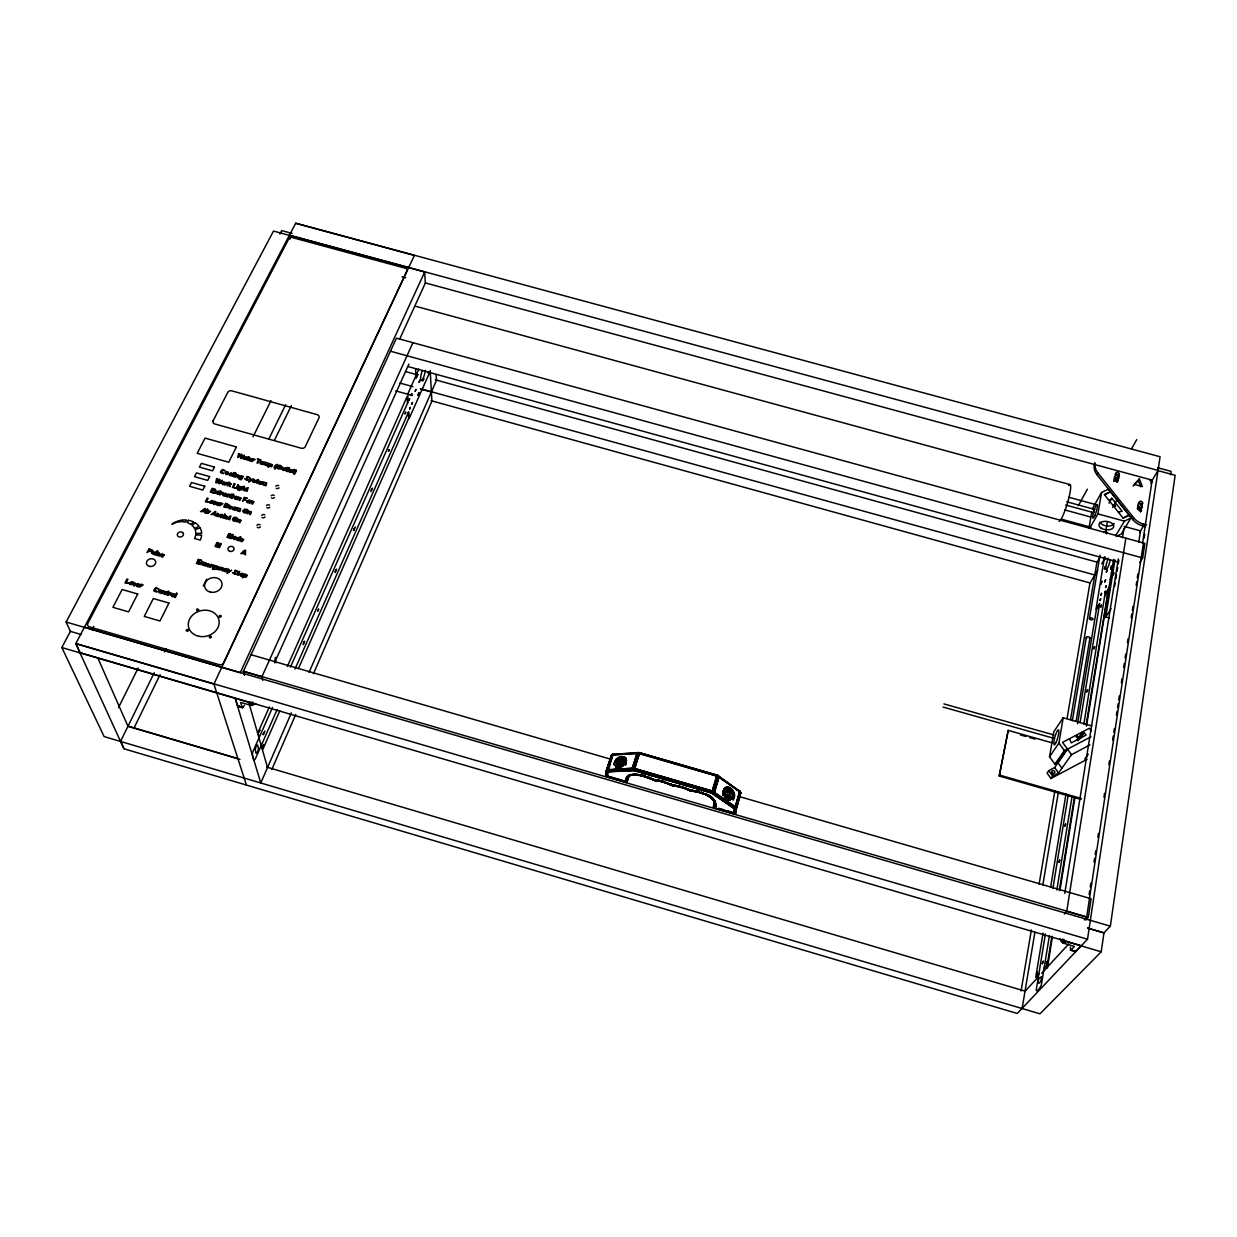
<?xml version="1.0" encoding="UTF-8"?>
<svg xmlns="http://www.w3.org/2000/svg" width="1237" height="1237" viewBox="0 0 1237 1237"><rect width="100%" height="100%" fill="white"/><g stroke="black" fill="none" stroke-linecap="round" stroke-linejoin="round"><path stroke-width="1.5" d="M1138.504 508.531L1138.535 506.753M1140.622 507.835L1140.344 508.623M660.372 780.64L653.878 780.238L647.245 776.635M629.03 775.676L626.973 781.707L607.12 776.573C606.671 776.449 603.718 775.367 608.001 769.971L634.086 768.594L712.852 791.494L735.783 807.359L736.371 808.627L734.067 813.559L735.628 809.276L734.979 808.287L711.677 793.072L716.795 775.027L740.437 791.989L736.216 807.405L734.654 808.751L735.891 807.065L712.265 790.984L634.179 768.316L608.063 769.661C605.651 769.259 607.12 773.171 608.542 771.857L633.885 770.465L711.677 793.072L734.871 809.199L736.51 808.07L735.659 806.88L739.494 790.783L740.576 792.484L735.056 812.771L733.201 813.559L727.65 811.843L733.464 813.606L735.18 812.446L740.607 793.257L738.922 790.536L740.592 793.381L739.185 797.679L740.654 792.809L739.231 790.567M626.633 781.985L627.36 781.042L625.767 782.201L607.089 776.666L605.898 774.919L606.486 776.496L625.474 781.97C625.025 775.073 635.926 774.594 629.092 775.444C624.979 792.144 622.907 772.197 632.942 774.733C635.864 771.517 657.713 782.805 652.641 778.645L653.878 779.789M715.666 802.844C695.89 782.82 723.119 805.859 714.661 808.101L733.587 813.513L735.18 812.446M1114.63 478.255L1116.686 479.616M1117.15 478.317C1113.841 482.878 1115.851 473.833 1116.655 479.662M713.656 807.344C715.852 810.22 716.486 797.618 709.481 795.994M606.81 776.681L605.898 775.568L606.547 770.404L611.666 755.065L637.967 753.302L717.197 776.156L739.587 791.757C738.721 803.478 741.38 796.334 739.633 791.139L717.29 775.182L712.079 793.211L713.579 791.464L717.862 775.444L639.096 752.776L633.885 770.465L712.172 793.056M704.765 794.2L706.729 795.082L701.209 792.283L709.976 796.891L706.25 793.876L704.734 794.046L712.218 798.313L715.326 802.705M717.522 775.46L638.926 752.575L612.562 754.369L606.609 770.249L605.944 775.692L625.427 782.078C628.674 781.738 626.757 776.171 630.066 775.058M715.512 801.205L713.95 806.771L714.646 808.117L713.533 806.199L714.398 808.055M713.13 793.737L714.646 792.206L718.929 777.037L717.661 775.398L718.481 776.449L713.594 792.886L734.902 807.761C733.587 819.373 738.288 812.663 735.041 807.606L714.228 792.963L632.215 769.321L637.38 753.256L639.838 752.714L636.931 753.271L632.246 768.254L632.756 770.373L632.725 769.058L607.97 770.62C603.192 773.079 606.95 781.83 608.341 771.641L634.334 770.373L639.374 752.653L716.95 775.212M715.28 801.019C713.424 815.863 713.115 804.9 715.11 800.571M632.756 769.383L608.001 770.821L606.733 771.409L606.393 776.31L606.563 770.837L607.475 770.326L634.689 769.058L712.744 791.788L735.242 807.282C738.35 809.23 733.819 814.58 733.216 813.529M625.798 782.171C629.664 780.516 623.216 783.361 626.309 781.351M639.204 774.888L632.942 774.733L643.225 775.939L653.6 780.16L662.754 781.769L671.846 785.464L680.458 786.701L692.906 790.69C671.938 785.294 667.238 783.779 666.882 782.248M606.455 771.068L606.702 775.97M639.359 752.761L612.284 754.524L607.506 770.017L608.171 771.934L612.562 754.972L614.155 754.354L611.294 755.637M691.096 790.721C687.246 789.809 691.421 791.742 699.23 791.386C695.936 792.608 686.628 790.288 683.613 787.057M715.543 804.529C712.311 796.257 717.228 807.096 714.553 807.096M625.675 764.682L626.324 758.822L625.164 764.899L621.546 761.327L621.964 756.534L626.03 758.204L625.922 763.708M628.35 775.877C625.273 788.618 625.18 780.021 628.535 776.295M686.21 789.036C679.933 786.253 692.581 792.005 689.164 790.149L689.999 790.706L687.988 789.747L690.06 790.737L689.689 789.933L692.952 790.18M611.325 759.348L611.619 755.065L613.784 754.153M607.97 770.62L606.718 771.749L606.161 776.063L606.625 771.13M626.046 781.32C625.041 785.139 630.035 772.089 627.345 778.274C629.788 772.429 624.484 790.087 627.87 777.284L627.685 777.98M1070.376 947.094L1070.747 950.279L1074.443 946.475L1062.939 942.95L1060.094 938.79M715.156 800.834C710.796 809.91 716.95 809.926 714.692 801.622M625.164 764.899L625.597 757.662L624.438 763.492L625.056 757.23L623.927 762.873L624.407 756.889L623.309 762.332L623.664 756.657L622.567 761.853L622.845 756.534L621.979 761.513C625.396 751.184 610.475 760.461 615.098 765.595C619.165 768.687 625.752 764.961 626.479 760.229L625.953 763.322M723.243 793.01L724.944 787.845L723.15 794.108L725.872 792.515L729.088 792.592L730.464 788.031L729.845 792.84L732.814 795.546L733.294 799.349C739.154 791.618 723.614 780.207 722.965 792.994M606.13 776.032L606.718 771.749M606.377 776.295L606.965 772.027L608.171 771.362L633.839 770.45M613.598 754.462L611.666 755.065L607.151 769.847L607.784 772.074L606.393 776.372M610.831 758.714L611.619 755.065M739.262 797.54L740.035 793.752M740.592 793.381L738.829 790.536L740.484 791.943M616.505 761.776L616.954 758.59L614.047 764.729L616.227 759.255L615.84 762.224L621.546 761.327M1087.787 928.059L1103.976 932.791L1110.347 926.173L1175.15 475.286L1157.987 470.632M688.174 789.84L689.952 790.706L687.803 788.696M399.582 339.309L425.312 283.134L424.693 272.016L273.516 231.072L66.118 622.025L70.385 631.365L61.85 647.554L104.124 736.572L1039.961 1013.814L1101.208 951.81L1103.945 933.023L1087.586 928.121M1170.604 474.792L1171.099 471.374L1157.569 467.71M610.97 759.611L611.666 755.065L612.841 754.431M615.949 768.146C614.17 762.827 622.69 761.188 623.139 766.26M616.242 767.698L616.737 764.435M616.598 767.296L617.093 764.033M617.031 766.971L617.51 763.693M1087.509 939.239L1160.09 456.747L295.736 223.186L75.797 643.704L123.916 748.772L1017.278 1013.474L1087.509 939.239L75.905 643.503L80.111 652.672L1081.339 945.748M605.975 775.769L606.733 771.409M617.263 768.332L618.005 763.43M617.789 768.146L618.531 763.244M1089.132 894.567L1089.704 890.748M1090.292 886.929L1090.879 883.11M1094.065 862.112L1094.652 858.292M1095.224 854.489L1095.812 850.669M1097.837 837.294L1098.425 833.491M1103.93 797.216L1104.517 793.396M1108.862 764.76L1109.45 760.941M1112.635 739.958L1113.223 736.139M1113.81 732.319L1114.382 728.5M1116.423 715.141L1116.996 711.321M1117.583 707.502L1118.155 703.683M1118.743 699.864L1119.315 696.044M1121.356 682.685L1121.928 678.866M1123.675 667.408L1124.247 663.604M1125.129 657.868L1125.701 654.048M1127.448 642.606L1128.02 638.787M1131.221 617.789L1131.793 613.969M1132.381 610.15L1132.968 606.331M1136.154 585.333L1136.741 581.514M1137.313 577.694L1137.901 573.875M1142.54 543.337L1152.126 480.343L1158.033 470.416L289.473 235.169L289.953 239.158M1084.215 919.833L1086.658 917.158L1143.452 542.997M1144.148 538.064L1144.735 534.245M1085.839 920.081L1088.297 917.39L1091.111 898.758L738.582 796.35M1139.679 562.572L1142.648 557.964L1144.859 543.383L396.458 338.165L243.364 671.428L244.369 674.985M617.248 761.42L618.639 757.508L618.84 761.049L619.536 757.09L619.66 761.018L620.479 756.797L620.448 761.08L621.407 756.596L621.237 761.265L621.964 756.534M618.376 768.053L619.118 763.152M618.933 768.022L619.691 763.121M619.35 768.022L620.108 763.121M1138.767 542.131L1140.499 530.874L1124.247 526.421M619.66 768.069L620.402 763.167M619.845 768.162L620.603 763.26M620.309 768.316L621.067 763.415M620.989 766.909L621.5 763.631M1137.344 509.041L1137.885 505.639M1142.601 503.165L1140.529 511.561L1142.601 503.165A1.794 1.392 25.2 0 0 1141.102 501.31A1.794 1.392 25.2 0 0 1139.184 502.237C1136.617 504.031 1137.731 513.742 1141.565 509.86M621.391 767.203L621.902 763.94M611.248 755.822L612.099 754.74L611.14 758.204L611.387 755.513L613.119 754.477M625.86 764.095L626.339 761.002L625.767 764.466M1064.361 914.05L1066.727 911.344L1125.856 538.172M1064.779 893.392L1118.294 558.923M1114.676 586.292L1115.279 582.55M1115.882 578.808L1116.47 575.066M1117.073 571.324L1117.676 567.582M1118.263 563.84L1118.866 560.098M1122.454 537.647L1123.954 528.292M1049.378 935.806L1041.554 983.817C1041.709 986.337 1035.601 994.131 1036.312 989.414L1045.404 933.95M1056.831 890.021L1072.046 796.551M1083.844 724.062L1104.827 595.167L1109.079 587.173M1051.898 936.27L1047.291 964.752L1044.09 968.231M1059.305 890.563L1074.412 797.246M1086.132 724.882L1108.105 590.915L1104.641 596.265M1047.368 968.014L1052.3 937.538M1060.001 889.929L1075.092 796.597M1086.488 726.134L1113.563 559.387M1109.45 618.067L1105.754 617.031L1114.97 559.928M1052.919 888.243L1068.227 794.912M1080.102 722.547L1099.678 603.362L1096.09 608.805L1104.517 556.743M611.155 759.441L611.65 756.503M626.664 781.877C623.587 783.454 627.499 775.12 630.205 775.228M1114.707 479.693L1115.789 473.137A1.763 1.361 23.9 0 1 1117.707 472.24A1.763 1.361 23.9 0 1 1119.191 474.065L1118.109 480.621A1.778 1.376 24.1 0 1 1116.176 481.533A1.778 1.376 24.1 0 1 1114.707 479.693L1113.717 481.425M1076.128 721.326L1089.936 637.967M1117.104 482.353L1119.191 474.065M1043.038 933.131L1035.74 977.323L1038.848 973.952M1050.569 887.455L1065.954 794.185M1077.566 723.769L1096.446 609.315M1022.118 1008.526L1034.874 932.435M1042.837 884.934L1058.439 791.819M1070.546 719.609L1096.941 562.139L435.285 379.79M1072.355 720.754L1086.272 637.457M1089.41 618.608L1100.018 555.104M1113.996 479.786L1114.537 476.508M1105.522 532.9L1107.362 521.844M1054.867 764.172L1064.361 750.565L1067.345 748.988L1057.805 762.61L1054.867 764.172L1049.548 756.766L1058.918 743.066L1063.171 717.769L1091.683 725.887M1021.082 990.914L1031.38 929.93M1039.095 884.208L1054.867 790.845M1067.098 718.434L1089.936 583.153L1097.698 570.35M1049.548 756.766L1053.8 731.778L1063.171 717.769M1089.55 528.446L1097.884 513.896L1101.595 492.419L1108.244 489.264L1110.3 491.847L1104.394 494.63L1123.119 518.133L1129.025 515.288L1131.113 517.901L1124.448 521.117L1115.728 535.59M1145.586 526.622L1142.199 525.694A14.674 11.365 25.5 0 1 1132.767 519.602L1096.941 474.668A14.488 11.179 23.6 0 1 1094.266 465.684L1094.822 462.499M1088.931 528.292L1091.714 512.334M428.095 371.796L428.079 373.203L428.837 371.873M1080.891 799.427L999.218 776.047L1008.217 730.387L1052.068 742.834M999.218 776.047L1008.217 730.387M736.371 808.627L734.098 813.312L740.36 792.159L718.991 776.728L639.591 753.302L612.392 754.756L606.486 770.636L606.068 775.537M664.114 782.325L664.594 781.459L653.94 780.238L656.12 780.454L640.735 775.491L644.261 775.383L640.812 775.537M1093.57 511.577L1093.57 512.659L1094.559 509.381L1066.804 501.805M634.303 770.574L633.421 768.486L637.967 753.302L639.019 752.699M606.547 770.404L611.557 755.328L606.563 770.543L611.557 755.328L607.089 770.141L613.289 754.245M701.843 792.994L703.018 793.536L698.874 792.252L704.92 794.278L698.874 792.252L702.941 793.489M671.969 784.784L678.51 786.222M713.486 806.478L714.584 802.241L715.156 803.416C712.481 817.178 715.883 788.618 714.259 807.297C713.069 809.539 715.172 795.917 714.692 807.962M734.933 812.678L734.453 813.405L739.015 797.772M735.489 809.106C730.619 822.389 737.932 799.968 734.608 813.235L735.814 809.199M733.294 799.349L734.144 793.845L733.139 796.272L733.912 792.886L732.814 795.546L733.093 791.015L731.84 794.231L732.551 790.149L731.206 793.675L731.917 789.345L730.448 793.195L731.222 788.634L729.397 792.654L730.464 788.031M654.218 779.867L656.383 780.176L651.327 778.568C655.966 779.666 650.059 781.351 659.909 780.222M735.273 809.385C730.804 819.435 737.005 808.596 734.206 808.287C736.463 809.214 731.856 819.172 735.18 809.168M682.391 787.273L672.34 785.603L676.685 785.588L672.093 785.51L668.042 783.531M626.726 781.66L628.659 775.846M712.682 791.108L717.274 775.877L712.234 791.092L634.086 768.594L639.591 753.302L637.921 752.467M733.556 797.989L733.031 800.092L733.912 797.308C730.093 803.323 722.207 795.004 723.892 789.855L722.887 793.365M701.132 792.546L702.972 793.133L701.209 792.283M718.62 776.836L714.074 792.051L718.991 776.728L716.687 775.367M722.856 795.035L723.769 791.618L722.81 794.633M735.891 807.065L739.788 791.077M717.661 776.341L712.852 791.494L717.197 776.156M713.749 791.556L718.295 776.65M735.953 807.127L740.051 791.819L734.484 808.132M736.51 808.07L740.576 792.484L736.479 807.885L734.314 808.689M717.058 776.094L712.852 791.494M722.81 794.185L723.769 790.706L722.825 793.798M632.648 768.131L638.246 753.055L633.514 768.192L632.246 768.254L637.612 753.008L632.865 768.131L607.506 770.017L612.377 754.647M642.977 775.846L653.553 779.666M714.29 791.835L718.991 776.728M734.484 813.049L740.375 792.19M734.994 812.864L740.53 792.778L736.479 807.885M639.081 753.488L634.086 768.594M739.881 791.989L735.443 806.864M736.278 807.498L740.484 792.685M723.135 793.149L724.48 788.402L722.856 793.644M734.84 813.034L735.969 809.091M715.775 803.679L713.811 807.421M275.31 660.481L275.263 657.373M723.212 792.237L724.124 789.082L723.088 792.608M724.387 793.118L726.134 787.088L723.15 794.108M672.943 785.48L674.304 785.835L669.913 784.49L672.17 785.309M725.114 792.762L726.846 786.933L725.872 792.515L727.603 786.918L726.707 792.376L728.392 787.041L727.511 792.345L729.181 787.304L728.315 792.407L729.985 787.722L729.397 792.654M725.006 797.942C724.263 791.309 733.711 795.484 730.619 799.674M633.7 768.223L638.679 753.395M725.516 797.757L726.459 794.602M725.64 799.241L727.047 794.51M634.318 768.347L639.591 753.302M726.196 799.21L727.619 794.479M728.036 794.479C724.604 800.107 729.026 801.622 729.443 795.004M726.908 799.257L728.33 794.525M727.109 799.349L728.531 794.618M632.787 768.424L637.503 753.256M727.572 799.504L728.995 794.772M728.423 800.03L729.861 795.298M728.84 800.432L730.278 795.7M729.675 799.288L730.634 796.149M729.938 799.767L730.897 796.628M730.124 800.293L731.082 797.138M1105.275 557.671L1104.95 559.603L1105.692 558.366M656.12 780.454L651.327 778.769M690.803 789.964L689.689 790.443M739.803 793.427L739.061 796.35M606.748 770.094L611.449 755.42M733.417 813.559L734.531 809.323L733.371 813.451L734.902 809.4L734.299 813.389M722.918 795.499L723.877 792.561M734.701 813.018L736.03 808.797M606.903 769.971L611.774 755.188M607.707 769.708L612.562 754.972M633.004 768.146L637.967 753.302M738.999 796.272L739.912 793.551M673.067 784.768L672.665 785.51L674.675 785.526M682.329 787.459L684.324 788.294L679.221 785.804M724.248 796.752L725.949 794.788M672.634 784.985L674.799 785.279M1093.956 510.309L1094.529 509.381M616.443 764.883L616.351 767.435M613.088 754.415L607.506 770.017M271.893 769.337L295.736 714.46M313.425 673.748L431.914 401.128L430.198 370.945M291.375 712.883L260.791 782.975L235.169 698.302M309.08 672.325L436.46 380.362L436.166 374.579M277.088 709.651L255.348 758.853C253.353 763.09 251.498 753.488 253.075 751.292L272.527 707.44M295.04 668.985L408.705 411.689L409.339 418.121L430.26 371.131M279.794 710.888L262.77 749.529L261.471 744.999M298.411 668.629L408.689 418.322M290.479 666.99L407.963 402.149L407.823 393.954L418.848 369.074M263.435 734.5L264.996 730.99M303.158 644.786L304.704 641.276M335.072 572.669L336.634 569.144M353.767 530.441L355.328 526.931M370.899 491.738L372.445 488.228M269.372 706.945L257.914 732.691L259.26 737.345M287.355 666.511L406.942 396.876L407.53 403.138M274.506 662.831L408.937 364.018M262.816 680.365L261.873 676.825L412.942 342.68M424.693 272.016L240.225 672.773L66.118 622.025M246.426 785.108L213.924 684.076L414.38 255.41L295.658 223.325M133.782 728.531L160.052 674.706M203.255 586.168L206.641 579.21M274.413 440.326L291.36 405.597M120.546 741.427L154.254 672.712M164.428 651.961L166.114 648.497M268.692 439.305L285.654 404.715M118.489 707.672L138.188 667.995M253.013 436.862L271.011 400.633M653.677 780.145L651.574 779.094M244.447 705.337L242.251 707.657L240.612 702.461L251.374 705.461L255.765 703.544M213.151 420.75L227.577 392.794A3.232 2.536 -7.6 0 1 232.355 391L316.718 414.519A3.216 2.582 -5.3 0 1 318.79 418.23L305.493 446.201A3.263 2.629 -6.3 0 1 300.73 448.072L215.346 424.121A3.278 2.582 -8.6 0 1 213.151 420.75L213.367 420.379M92.002 629.788L93.78 626.37M279.887 233.994L281.68 230.592L292.118 233.422M694.746 791.293L699.075 791.881M1094.266 465.684L1095.209 463.937A14.519 11.179 23.6 0 0 1097.899 472.921L1133.803 517.901A14.705 11.365 25.5 0 0 1143.251 524.009L1146.637 524.936M1078.324 505.655L1087.354 489.218M1096.941 474.668L1097.899 472.921M1092.348 508.794L1101.595 492.419M1131.391 449L1136.757 439.583M1109.032 503.181L1111.862 498.279L1122.222 511.268L1118.341 512.041M1112.589 507.34L1117.274 499.284M242.73 575.406L243.024 574.772A1.778 1.484 -11.6 0 0 242.236 573.226L239.499 574.076L240.844 576.195A1.747 1.453 -11.6 0 0 241.895 576.04M626.123 782.047L607.274 776.171M1096.894 562.402L1099.848 557.454M1101.657 563.809L1105.615 557.268M1150.858 483.497L1151.91 481.765A1.886 1.438 24.8 0 1 1150.116 479.569M1132.056 516.045L1121.356 534.013L1116.408 536.41M1132.767 519.602L1133.803 517.901M1140.468 511.793L1141.504 510.092M672.495 785.603L674.552 785.696L672.665 785.51M636.22 774.084L634.488 774.687M1142.199 525.694L1143.251 524.009M1110.207 579.519L1114.274 573.009M1139.664 532.266L1143.715 525.756M1096.276 609.563L1099.492 604.46M627.886 776.31L629.092 775.444M1105.754 617.031L1111.104 608.743M678.34 786.531L680.381 786.902M1090.926 736.819L1067.546 749.143L1054.635 767.574L1048.76 770.666L1047.074 773.094L1050.94 778.506L1087.029 759.332M1077.133 739.602L1082.545 731.933L1083.426 733.139L1078.015 740.808M1050.94 778.506L1052.641 776.094L1058.516 772.97L1071.536 754.647L1089.921 744.921M1079.978 738.814L1084.323 732.675L1086.101 735.087L1071.242 742.896L1069.495 738.783M1084.741 759.054L1088.282 754.214M626.339 778.521L627.607 777.485L626.834 781.769M734.144 808.519L712.821 793.536L714.228 792.963L712.636 792.097L632.725 769.058M654.358 780.145L656.507 779.928M1060.99 941.156L1062.877 939.084L1066.031 941.388L1101.208 951.81M1061.872 942.161L1063.758 940.089M1062.939 942.95L1064.825 940.878M1064.145 943.46L1066.031 941.388M1024.994 991.347L1037.858 977.4M1041.724 973.225L1068.722 943.955M1133.185 486.079L1138.287 480.605L1140.73 486.76M640.905 775.506L638.941 775.182M1070.484 950.202L1075.479 951.67L1081.138 945.81M239.097 705.77L237.643 705.987L235.355 698.41M699.013 792.067L690.138 790.752L694.838 791.154M713.208 793.304L712.079 793.211M630.097 775.352L631.148 775.089M625.999 778.15L626.958 777.702M739.123 797.417L740.592 792.701L739.231 796.984M690.401 790.845L693.014 790.458M660.28 780.887L654.002 780.253L655.997 780.485M1140.359 508.593L1139.478 508.902M1083.426 733.139L1084.323 732.675M1123.134 518.056L1129.149 515.164L1110.501 491.816L1104.486 494.661M1111.862 498.279L1109.233 500.598M654.033 780.176L656.244 780.361L653.94 780.238M632.385 769.862L712.512 792.376M628.102 776.79L627.113 776.944M628.875 775.769L631.334 774.841M629.494 775.785L630.916 775.274M666.125 783.006L668.042 783.67M690.06 790.737L687.958 789.593L690.942 789.979M61.85 647.554L249.364 702.508L253.028 702.245M1115.14 477.668L1116.13 477.59M635.756 774.362L632.648 774.563L637.488 774.455M632.478 774.81L637.349 774.687M633.777 774.826L631.504 775.042L635.431 774.779M632.725 774.269L634.395 774.099M672.232 785.541L674.304 785.835M740.252 791.757L739.741 791.634M711.723 792.871L712.759 793.072M711.089 796.767L714.398 800.803L712.868 799.025M633.854 770.079L713.965 793.257M634.844 774.841L637.21 774.872M690.617 790.458L692.457 791.046M654.249 780.222L656.244 780.361M695.488 791.371L694.498 791.293L696.926 791.572M651.342 778.939L653.523 779.867M654.497 779.975L656.383 780.176M662.243 781.382L671.66 784.691L669.928 783.841L670.887 783.949M692.674 790.984L690.524 790.629M685.746 787.83L684.355 787.644L686.21 788.34M696.725 791.773L698.07 791.943M664.13 782.294L662.058 781.691L666.186 782.99L657.914 780.748L660.187 781.073M696.678 791.726L699.013 792.175M710.765 796.891L706.497 794.974M641.106 775.212L643.054 775.661M654.574 780.13L655.873 780.423M644.894 776.542L642.838 776.001L651.373 778.336L649.425 777.176M698.89 792.298L702.972 793.551M402.025 276.763L405.721 277.768M425.404 282.933L1152.157 480.126M1097.884 513.896L1124.448 521.117M415.756 306.297L1069.649 484.502M1068.876 497.259L1094.853 504.356M1065.753 505.052L1093.493 512.628M1064.717 509.907L1090.771 517.051M1061.238 519.138L1091.049 527.302M390.475 351.215L1142.648 557.964M408.179 366.585L1118.093 562.062M405.489 371.564L416.668 374.656M399.907 383.068L412.957 386.671M420.41 388.727L1094.776 574.989M420.456 389.006L431.388 391.974M395.716 390.907L412.462 395.531M431.079 400.68L1089.967 582.936M712.837 798.731L714.971 801.777M943.924 703.915L1053.955 734.964M943.042 707.054L1053.089 738.102M1020.448 734.948L1025.937 736.51M1029.586 737.546L1035.075 739.107M999.79 775.151L1081.401 798.514M251.034 654.713L610.645 759.178M662.336 781.119L664.3 781.691M607.336 776.001L622.025 780.284M718.604 808.302L724.171 809.91M727.882 810.993L733.448 812.616M718.527 808.611L733.355 812.925M718.45 808.859L733.294 813.188M1088.297 917.39L243.457 671.227L244.462 674.799M243.364 671.428L261.873 676.825M1066.727 911.344L1086.658 917.158M84.456 627.144L1110.347 926.173M70.385 631.365L81.225 634.519M75.797 643.704L213.924 684.076M237.643 705.987L242.993 707.549M1070.299 949.8L1075.819 951.423M237.875 706.373L242.576 707.75M669.928 783.841L671.737 784.382M128.06 726.119L237.21 758.374M266.821 767.126L1025.04 991.131M239.963 759.394L127.968 726.305L97.738 657.728M1075.479 951.67L1074.922 950.495M644.879 776.573L647.137 777.315M687.958 789.593L689.658 790.196M227.608 471.838L224.933 472.611L226.232 474.591A1.685 1.361 -9.4 0 0 227.252 474.451A1.732 1.392 -9.4 0 0 228.056 473.864L228.35 473.276A1.716 1.376 -9.4 0 0 228.257 472.441M711.893 797.803L712.574 798.824L704.734 793.829M697.173 790.891L699.152 791.649M666.125 782.805L668.181 783.748M1139.478 506.737C1142.71 512.01 1134.53 504.588 1140.607 507.866M1139.153 508.809L1138.287 508.237M1116.099 477.637L1117.197 478.765M713.1 799.535L711.909 798.097M686.148 788.603L687.942 789.376M704.781 793.566L706.466 794.324M718.774 775.97L717.862 775.444M657.465 779.758L658.424 780.238M708.26 795.932L709.775 796.829M709.512 796.52L711.368 797.85L710.78 797.185M710.966 797.633L712.326 798.731M712.125 798.576L713.332 799.705M711.986 798.36L712.945 799.303M1116.47 475.209L1118.836 478.147M1138.952 503.119L1142.493 507.526M1091.312 731.052L1089.349 728.268L1062.521 742.355L1071.536 754.647M1058.918 743.066L1064.361 750.565M1058.006 762.765L1061.918 768.192M1054.635 767.574L1058.516 772.97M1048.76 770.666L1052.641 776.094M275.047 660.836L275.99 662.707L275.248 659.677M713.888 800.478L713.594 799.643M713.61 799.952L714.445 801.421M120.638 741.257L123.994 748.586M249.101 703.59L267.532 767.543M250.57 702.709L251.374 705.461M249.364 702.508L250.168 705.26M251.822 702.616L252.611 705.368M408.256 412.679L408.72 418.632M415.508 368.781L416.158 378.383M1103.837 532.436A1.778 1.005 7.7 0 1 1106.481 532.142A1.778 1.005 7.7 0 1 1106.713 533.75M1086.751 638.199A1.855 0.943 9.1 0 1 1086.859 636.869A1.855 0.943 9.1 0 1 1089.441 637.225A1.855 0.943 9.1 0 1 1089.349 638.555M183.292 533.348A3.108 2.52 -12.5 0 0 178.283 532.745A3.108 2.52 -12.5 0 0 179.133 536.873A3.108 2.52 -12.5 0 0 183.478 534.291A3.031 2.474 -12.5 0 0 183.292 533.379M274.413 497.506A1.964 1.608 -8.4 0 1 271.521 497.939M271.212 495.805A1.964 1.608 -8.4 0 1 274.104 495.388M269.805 507.185A1.964 1.608 -8.8 0 1 266.821 507.649M266.512 505.593A1.964 1.608 -8.8 0 1 269.48 505.129M279.005 487.873A1.948 1.593 -8 0 1 276.176 488.275M275.866 486.126A1.948 1.593 -8 0 1 278.696 485.724M260.388 526.776A1.995 1.639 -9.6 0 1 257.265 527.302M256.94 525.338A1.995 1.639 -9.6 0 1 260.048 524.813M265.058 516.958A1.979 1.624 -9.2 0 1 262.028 517.437M261.703 515.412A1.979 1.624 -9.2 0 1 264.749 514.932M242.792 575.251A1.778 1.484 -11.6 0 1 241.988 575.87M227.484 472.039A1.685 1.361 -9.4 0 1 228.149 472.642M236.051 498.82A1.732 1.407 -9.7 0 0 236.839 498.217L237.056 497.769A1.732 1.407 -9.7 0 0 236.978 496.934A1.685 1.376 -9.7 0 0 236.313 496.315L233.623 497.104L234.937 499.114A1.701 1.376 -9.7 0 0 235.973 498.975M425.327 370.25A7.128 1.654 -75.5 0 1 421.338 380.718A7.128 1.654 -75.5 0 1 422.312 370.466M1110.331 559.897A7.36 1.361 -73.2 0 1 1106.017 569.577A7.36 1.361 -73.2 0 1 1108.367 558.289M1115.14 474.266A1.763 1.361 24 0 1 1118.186 475.797M1138.798 503.103A1.794 1.376 25.2 0 1 1141.565 504.882M1068.567 485.538A19.282 2.907 -73.2 0 1 1068.552 499.114A19.282 2.907 -73.2 0 1 1059.228 521.334M1114.166 523.483A7.468 4.237 7.5 0 1 1107.022 526.003A7.468 4.237 7.5 0 1 1099.848 522.246M222.212 483.296C224.16 485.863 224.206 480.049 222.212 483.296M274.289 467.663L275.001 469.225A7.175 5.814 -7.5 0 1 275.263 467.06L277.32 464.416L275.588 465.097A4.84 3.927 -7.5 0 0 274.83 466.04L274.289 467.663M411.21 395.283L411.766 393.691L411.21 395.283M411.859 404.097L412.478 402.504L411.859 404.097M1104.734 592.987L1105.445 591.255L1104.734 592.987M228.752 504.711L227.361 507.618L223.727 507.015L225.613 503.227L228.752 504.711M233.484 519.416C236.623 523.483 236.561 514.236 233.484 519.416M1111.646 565.804L1110.579 568.927L1111.646 565.804M1113.841 505.516C1115.496 508.964 1116.624 503.304 1113.841 505.516M415.215 391.186L415.926 389.408L415.215 391.186M416.792 377.007L417.812 374.44L416.792 377.007M221.129 616.134C219.104 620 218.021 613.196 221.129 616.134M418.013 395.16L419.018 392.608L418.013 395.16M1104.811 581.916L1105.584 579.967L1104.811 581.916M1105.615 587.498L1106.265 585.735L1105.615 587.498M211.28 636.792C209.239 640.704 208.172 633.808 211.28 636.792M246.874 510.51C244.71 516.015 242.823 507.263 246.874 510.51M1100.806 584.158L1101.904 581.39L1100.806 584.158M1100.683 607.181L1101.409 605.202L1100.683 607.181M1100.899 595.074L1101.579 593.358L1100.899 595.074M245.514 550.496L245.452 554.918L244.493 553.635L240.89 553.619L244.539 550.218L245.514 550.496M1078.015 736.618C1075.881 739.958 1075.34 733.015 1078.015 736.618M1093.879 648.776L1094.606 646.796L1093.879 648.776M171.788 595.275C173.69 598.043 174.046 591.75 171.788 595.275M186.261 630.375C188.364 633.978 189.292 626.973 186.261 630.375M225.026 470.709C215.594 469.179 228.876 475.858 220.804 472.766A2.118 1.716 -9.5 0 1 220.495 471.745L222.444 469.519L225.026 470.709M292.04 470.416C289.551 472.132 289.814 470.818 290.973 472.209C289.489 472.905 287.834 471.034 289.272 469.859A1.577 1.268 -7.2 0 1 290.092 469.395L292.04 470.416M159.264 591.657C161.258 594.394 161.398 588.147 159.264 591.657M1086.828 691.87L1087.57 689.875L1086.828 691.87M215.547 511.5L215.454 515.829L214.496 514.561L210.939 514.546L215.547 511.5M671.892 785.217L669.882 784.335L671.892 785.217M205.11 508.531L205.002 512.845L204.059 511.592L200.502 511.561L205.11 508.531M261.378 482.059C258.873 483.806 259.136 482.476 260.296 483.883C258.78 484.579 257.141 482.677 258.595 481.518A1.577 1.283 -8.5 0 1 259.43 481.038L261.378 482.059M263.28 462.313C260.775 464.03 261.053 462.715 262.198 464.107C260.698 464.803 259.074 462.932 260.512 461.772A1.577 1.268 -8 0 1 261.347 461.308L263.28 462.313M251.992 459.128C249.472 460.844 249.766 459.545 250.91 460.937C249.41 461.617 247.787 459.747 249.24 458.587A1.577 1.268 -8.3 0 1 250.06 458.138L251.992 459.128M243.643 539.579C241.091 541.404 241.323 540.028 242.514 541.497C240.937 542.223 239.313 540.229 240.798 539.023A1.624 1.33 -10.6 0 1 241.663 538.528L243.643 539.579M249.766 478.147L248.668 482.136L253.075 479.075L250.508 480.528L250.678 478.394L249.766 478.147M253.276 481.193C255.425 484.255 251.482 476.23 255.023 480.513C252.58 479.214 255.904 480.899 255.301 482.013C254.435 483.543 250.802 480.946 253.276 481.193M1064.887 826.038L1065.645 824.028L1064.887 826.038M240.828 487.548C239.437 490.934 238.463 485.615 240.828 487.548M242.143 476.894C240.875 480.234 239.715 475.008 242.143 476.894M271.645 464.957C270.455 468.406 269.218 463.055 271.645 464.957M231.876 506.861C229.324 508.623 229.587 507.278 230.747 508.716C229.201 509.428 227.577 507.479 229.061 506.304A1.608 1.314 -10.1 0 1 229.912 505.825L231.876 506.861M1058.98 862.112L1059.753 860.102L1058.98 862.112M158.645 588.874C148.873 587.204 162.449 594.487 154.177 591.147A2.242 1.84 -14.9 0 1 153.867 590.049L155.97 587.606L158.645 588.874M228.226 569.252L227.067 573.52L231.628 570.242L228.969 571.788L229.154 569.53L228.226 569.252M219.97 567.567C217.387 569.422 217.619 568.03 218.81 569.515C217.202 570.257 215.578 568.2 217.094 566.994A1.639 1.361 -12.2 0 1 217.975 566.5L219.97 567.567M219.722 503.397C217.155 505.175 217.434 503.83 218.593 505.253C217.047 505.979 215.424 504.016 216.908 502.84A1.608 1.299 -10.4 0 1 217.758 502.377L219.722 503.397M225.66 517.7C227.778 520.561 223.866 512.907 227.422 516.819C224.67 515.844 228.567 517.406 227.701 518.535C226.819 520.112 223.124 517.453 225.66 517.7M244.586 551.254L244.509 552.893L243.272 552.537L244.586 551.254M1046.471 963.592L1047.26 961.551L1046.471 963.592M210.043 564.721C207.445 566.561 207.677 565.17 208.867 566.654C207.259 567.412 205.651 565.355 207.167 564.149A1.639 1.361 -12.4 0 1 208.048 563.655L210.043 564.721M215.377 566.546C214.063 570.102 212.872 564.567 215.377 566.546M220.418 516.216C222.737 517.808 220.031 515.922 220.31 514.747C221.438 513.169 224.515 516.246 222.119 515.195C224.593 516.339 219.026 519.478 220.418 516.216M246.055 575.375C244.632 579.163 243.581 573.334 246.055 575.375M216.939 515.21C219.042 518.087 215.176 510.417 218.702 514.345C216.058 513.324 219.799 514.948 218.98 516.045C218.099 517.623 214.403 514.979 216.939 515.21M409.03 400.169L409.648 398.623L409.045 400.015M1041.863 976.72C1039.095 990.28 1035.091 978.745 1041.863 976.72M1042.327 963.669L1043.162 961.288L1042.327 963.669M213.614 503.119C215.64 504.681 213.769 502.949 213.398 501.851C214.295 499.98 217.851 503.103 215.315 502.114C217.743 503.273 212.254 506.381 213.614 503.119M258.889 732.103L259.847 730.155L258.889 732.103M245.019 478.812C250.353 483.652 245.575 474.652 249.379 477.544C243.457 473.57 249.719 482.415 245.019 478.812M263.048 734.592L264.161 732.335L263.048 734.592M263.017 746.529L263.96 744.597L263.017 746.529M1036.606 974.354L1037.395 972.359L1036.606 974.354M152.12 550.187L151.208 551.563L148.749 551.331L147.064 552.552L149.089 548.625L152.12 550.187M232.896 572.762C238.478 577.88 233.314 568.278 237.427 571.386C231.334 567.18 237.751 576.566 232.896 572.762M232.587 537.832L234.071 539.425A1.778 1.469 -10.8 0 0 235.942 538.652L236.236 538.049A1.747 1.438 -10.8 0 0 236.143 537.183A1.716 1.407 -10.8 0 0 235.478 536.549L233.716 536.471L232.587 537.832M214.62 512.242L214.527 513.834L213.305 513.494L214.62 512.242M228.551 474.127L230.005 475.657A1.685 1.361 -9.3 0 0 231.025 475.518A1.732 1.407 -9.3 0 0 231.829 474.931L232.123 474.343A1.716 1.376 -9.3 0 0 232.03 473.508A1.67 1.345 -9.3 0 0 231.381 472.905L228.551 474.127M238.2 487.966L240.21 489.032L237.72 489.821L239.823 490.486L242.174 487.007L239.561 486.419L238.2 487.966M239.53 477.327L241.524 478.379L239.05 479.152L241.153 479.817L243.488 476.369L240.875 475.781L239.53 477.327M204.182 509.273L204.09 510.866L202.868 510.525L204.182 509.273M221.315 483.095L222.768 484.641A1.685 1.361 -9.8 0 0 223.804 484.502A1.747 1.407 -9.8 0 0 224.608 483.899L224.902 483.311A1.716 1.392 -9.8 0 0 224.825 482.476A1.685 1.361 -9.8 0 0 224.16 481.873L221.315 483.095M229.634 495.14C225.459 494.027 229.479 497.088 227.778 497.042C223.773 496.702 228.582 491.785 229.634 495.14M227.577 569.793C223.294 568.633 227.407 571.834 225.675 571.803C221.547 571.432 226.495 566.283 227.577 569.793M409.694 408.937L410.344 407.452L409.694 408.937M249.132 502.686C242.189 503.165 252.858 496.393 249.132 502.686M164.243 554.903C161.614 556.743 161.892 555.351 163.052 556.836C161.428 557.578 159.836 555.521 161.382 554.331A1.654 1.345 -13.6 0 1 162.263 553.836L164.243 554.903M212.671 567.01C213.29 568.479 215.764 569.267 213.12 568.525C209.501 568.958 218.64 571.293 216.784 565.974L214.094 565.371L212.671 567.01M237.365 539.1C238.911 541.791 239.468 535.76 237.365 539.1M245.761 459.36C238.849 459.886 249.457 453.252 245.761 459.36M419.127 382.233L419.962 380.176L419.127 382.233M234.566 509.675C227.639 510.232 238.324 503.304 234.566 509.675M422.93 380.687L423.765 378.646L422.93 380.687M157.996 554.624C160.052 557.593 156.341 549.645 159.82 553.728C157.13 552.692 160.918 554.362 160.068 555.475C159.156 557.098 155.414 554.377 157.996 554.624M303.452 643.426L304.256 641.601L303.452 643.426M139.812 584.637C137.152 586.508 137.415 585.101 138.59 586.601C136.936 587.374 135.359 585.256 136.92 584.05A1.685 1.376 -15.2 0 1 137.817 583.539L139.812 584.637M225.227 495.898C218.207 496.439 229.061 489.589 225.227 495.898M251.374 512.18L250.338 514.577L249.487 514.329L250.199 511.994L247.385 513.742L248.714 510.989L251.374 512.18M253.74 501.727L252.719 504.108L251.853 503.876L252.41 501.48L249.766 503.273L251.096 500.537L253.74 501.727M133.488 584.359C135.637 587.127 131.71 579.581 135.281 583.292C137.585 584.22 132.39 588.116 133.488 584.359M170.845 595.059L172.345 596.713A1.84 1.515 -14.5 0 0 174.278 595.909L174.587 595.275A1.809 1.5 -14.5 0 0 173.829 593.698L172.036 593.636L170.845 595.059M211.975 503.258C204.925 503.784 215.841 496.934 211.975 503.258M317.801 611.001L318.605 609.222L317.801 611.001M1106.357 572.066L1107.27 569.762L1106.357 572.066M240.921 498.094L239.885 500.475L239.019 500.227L239.746 497.908L236.932 499.64L238.277 496.903L240.921 498.094M240.875 520.344L239.823 522.756L238.973 522.524L239.545 520.097L236.855 521.921L238.215 519.138L240.875 520.344M1104.486 568.865L1105.399 566.577L1104.486 568.865M158.336 591.441L159.82 593.095A1.84 1.515 -14.8 0 0 161.753 592.291L162.062 591.657A1.809 1.484 -14.8 0 0 162.001 590.76A1.763 1.453 -14.8 0 0 161.32 590.095L159.527 590.034L158.336 591.441M180.989 520.329L180.788 521.736A15.54 12.633 -12.5 0 0 177.324 522.246L177.046 521.349A16.792 13.653 -12.4 0 1 180.989 520.329M239.39 475.642L238.354 477.977L237.504 477.745L238.076 475.379L235.432 477.157L236.762 474.467L239.39 475.642M1100.002 600.44L1100.667 598.77L1100.002 600.44M223.897 568.479L222.815 570.968L221.933 570.721L222.536 568.216L219.799 570.102L221.191 567.242L223.897 568.479M335.304 571.479L336.139 569.793L335.304 571.479M353.566 530.225L354.323 528.539L353.566 530.225M371.301 490.192L372.074 488.615L371.301 490.192M295.55 470.338L295.334 471.575A6.417 5.211 -7.3 0 1 294.375 473.292C292.411 477.776 298.643 468.313 295.55 470.338M131.802 584.513C124.581 585.07 135.962 577.787 131.802 584.513M166.067 591.982L164.923 594.533L164.042 594.27L164.707 591.719L161.892 593.652L163.346 590.729L166.067 591.982M388.511 451.319L389.129 449.742L388.511 451.319M245.637 488.46L244.617 490.78L243.766 490.548L244.323 488.167L241.679 489.945L243.519 486.218L244.369 486.45L243.689 487.826L245.637 488.46M405.133 413.761L405.751 412.215L405.133 413.761M267.841 463.674L266.945 465.73L267.795 465.978L268.599 463.241L264.393 461.989L263.094 464.648L265.646 462.885L265.027 465.189L265.862 465.437L267.841 463.674M265.986 483.451L265.074 485.522L265.924 485.77L266.744 483.002L262.507 481.734L261.193 484.425L263.759 482.646L263.141 484.981L263.991 485.229L265.986 483.451M239.993 509.242L239.05 511.376L239.916 511.623L240.767 508.794L236.483 507.51L235.138 510.262L237.751 508.438L237.102 510.819L237.968 511.067L239.993 509.242M281.278 469.039L283.861 470.493L285.128 467.833L282.546 469.596L283.072 467.261L282.222 467.014L281.278 469.039M205.543 563.515L204.569 565.742L205.435 565.989L206.347 563.051L201.987 561.722L200.58 564.598L203.27 562.68L202.574 565.17L203.456 565.417L205.543 563.515M182.396 520.112L182.164 521.72A15.54 12.633 -12.5 0 1 185.519 522.122L186.54 520.05A18.648 15.169 -12.4 0 0 182.396 520.112M195.678 534.925L195.678 534.987A15.54 12.633 -12.5 0 1 194.549 538.497L200.208 540.121A18.648 15.169 -12.4 0 0 201.646 535.111L195.678 534.925M611.387 755.513L610.877 758.621L611.387 755.513M240.999 455.309L240.519 458.293L241.462 458.556L244.338 455.201L241.509 457.319L242.004 454.551L240.952 454.242L238.896 456.53L239.483 453.84L238.571 453.577L237.798 457.52L240.999 455.309M230.237 533.874L229.773 536.75L231.86 534.353L233.236 534.74L231.35 538.605L230.499 538.373L231.984 535.312L229.603 538.11L228.721 537.863L229.309 534.554L227.824 537.6L226.974 537.368L228.876 533.487L230.237 533.874M292.21 472.348L293.494 473.168L294.545 469.411L292.86 470.014L292.21 472.348M218.33 542.888L217.851 545.78L219.97 543.352L221.346 543.739L219.428 547.651L218.578 547.403L220.078 544.326L217.681 547.141L216.8 546.893L217.403 543.569L215.903 546.63L215.052 546.398L216.97 542.486L218.33 542.888M285.02 470.323L286.288 471.142L287.34 467.385L285.654 467.988L285.02 470.323M219.011 480.358L218.501 483.389L219.459 483.652L222.397 480.234L219.506 482.384L220.031 479.569L218.964 479.276L216.877 481.595L217.496 478.843L216.583 478.595L215.764 482.616L216.738 482.894L219.011 480.358M151.672 553.094L154.285 554.624L155.738 551.779L152.971 553.666L153.62 551.161L152.739 550.913L151.672 553.094M276.701 466.89C276.222 470.06 281.974 469.503 281.371 466.442A2.057 1.67 -7.5 0 0 280.737 465.514L278.17 465.189L276.701 466.89M256.028 482.461L257.311 483.28L258.409 479.508L256.708 480.095L256.028 482.461M237.164 574.54L238.478 575.421L239.638 571.37L237.875 572.02L237.164 574.54M245.776 490.594L247.06 491.414L248.173 487.61L246.457 488.213L245.776 490.594M246.673 459.53L247.941 460.334L249.054 456.608L247.354 457.195L246.673 459.53M243.07 510.866C242.56 514.159 248.451 513.541 247.833 510.386A2.103 1.716 -9.7 0 0 247.214 509.443L244.601 509.103L243.07 510.866M229.618 497.042L230.902 497.877L232.046 494.042L230.314 494.661L229.618 497.042M228.443 518.999L229.726 519.834L230.886 515.953L229.139 516.571L228.443 518.999M232.556 519.03C232.015 522.339 237.952 521.705 237.334 518.55A2.103 1.716 -10.3 0 0 236.7 517.592L234.087 517.267L232.556 519.03M218.191 493.81L219.475 494.63L220.634 490.811L218.903 491.414L218.191 493.81M198.631 609.779C195.987 613.366 196.111 606.439 198.631 609.779M166.145 594.317L167.459 595.213L168.727 591.1L166.933 591.765L166.145 594.317M272.557 465.127L272.001 466.303A1.562 1.268 -7.8 0 1 271.197 466.766L269.62 466.117L268.12 467.215L269.898 463.55L272.557 465.127M246.998 575.545L246.395 576.813A1.624 1.361 -11.5 0 1 245.575 577.323L243.921 576.628L242.359 577.834L244.246 573.86L246.797 574.757A1.608 1.33 -11.5 0 1 246.998 575.545M236.468 538.837L236.406 539.146A1.624 1.33 -10.7 0 0 236.607 539.935L239.128 540.832L240.999 536.951L240.133 536.703C240.164 539.116 236.963 535.93 236.468 538.837M277.676 466.998C279.717 471.591 281.479 462.545 277.676 466.998M247.323 501.65L248.714 501.48L247.431 501.526M232.757 508.639L234.164 508.484L232.757 508.639M243.983 458.37L245.359 458.2L243.983 458.37M223.433 494.877L224.825 494.707L223.433 494.877M210.182 502.222L211.573 502.067L210.182 502.222M129.962 583.431L131.416 583.245L129.962 583.431M291.221 470.493L289.891 470.431L291.221 470.493M242.808 539.688L241.416 539.61L242.808 539.688M260.574 482.152L259.213 482.074L260.574 482.152M262.46 462.406L261.131 462.329L262.46 462.406M219.119 567.675L217.727 567.597L219.119 567.675M251.188 459.221L249.843 459.143L251.188 459.221M231.041 506.954L229.68 506.876L231.041 506.954M209.192 564.814L207.785 564.752L209.192 564.814M218.887 503.49L217.526 503.428L218.887 503.49M227.778 504.882C225.907 506.613 225.582 502.732 227.778 504.882M163.392 554.996L162.001 554.934L163.392 554.996M242.127 574.447C240.179 577.834 240.133 571.772 242.127 574.447M151.069 550.372C149.12 552.506 149.12 548.037 151.069 550.372M138.961 584.73L137.539 584.668L138.961 584.73M233.623 537.662C234.056 541.079 236.669 535.204 233.623 537.662M236.174 497.46C234.241 500.722 234.21 494.893 236.174 497.46M227.469 472.967C225.582 476.168 225.567 470.431 227.469 472.967M229.556 473.957C229.989 477.235 232.541 471.606 229.556 473.957M227.16 506.521L224.948 506.644L225.459 505.624L227.16 506.521M406.911 270.841L223.526 662.924A3.232 2.737 -15.3 0 1 219.336 664.702L89.389 626.85A3.263 2.675 -17.8 0 1 87.827 623.402L288.778 238.834A2.737 2.057 -3.5 0 1 292.319 237.581L405.257 268.182A2.721 2.087 -0.6 0 1 406.911 270.841M288.546 467.648L286.783 471.328L287.633 471.56L289.396 467.88L288.546 467.648M244.338 497.444L242.498 501.217L244.184 499.872L246.039 500.397L244.493 499.238L244.926 498.341L247.4 498.31L244.338 497.444M211.14 566.608L209.826 567.242L211.233 564.381L213.336 565.077L211.14 566.608M257.451 458.896L258.456 459.886L256.971 462.932L257.853 463.179L259.353 460.133L260.961 459.886L257.451 458.896M224.268 515.18L222.907 517.947L223.773 518.195L225.134 515.427L224.268 515.18M224.794 514.128L225.32 515.056L224.794 514.128M253.137 458.819L251.822 461.478L255.162 459.484L253.137 458.819M234.226 483.621L232.401 487.316L235.525 488.213L233.607 486.945L235.123 483.868L234.226 483.621M198.337 559.449L196.389 563.392L199.868 564.381L197.642 562.99L198.167 561.907L200.471 562.572L198.508 561.242L198.941 560.376L201.724 560.407L198.337 559.449M232.742 495.341L231.396 498.063L232.247 498.31L233.592 495.589L232.742 495.341M233.252 494.305L233.778 495.217L233.252 494.305M237.504 485.677L236.159 488.383L237.009 488.63L238.354 485.925L237.504 485.677M237.999 484.657L238.525 485.553L237.999 484.657M228.443 485.213L227.16 485.847L229.015 482.105L229.866 482.353L228.876 484.332L231.396 483.961L229.804 484.626L230.128 486.682L228.443 485.213M234.69 472.72L232.85 476.415L231.999 476.183L233.839 472.472L234.69 472.72M235.045 473.987L233.716 476.662L234.566 476.91L235.896 474.219L235.045 473.987M235.556 472.967L236.081 473.864L235.556 472.967M220.882 503.072L219.521 505.825L222.938 503.753L220.882 503.072M176.427 593.234L174.417 597.27L175.298 597.533L177.308 593.482L176.427 593.234M208.465 512.86L207.182 513.463L208.558 510.711L210.63 511.376L208.465 512.86M169.392 592.477L167.938 595.399L171.526 593.172L169.392 592.477M221.284 492.094L219.939 494.815L223.34 492.759L221.284 492.094M226.077 482.445L224.732 485.151L228.134 483.11L226.077 482.445M168.928 603.037L159.99 620.989L144.281 616.428L153.295 598.522L168.928 603.037M208.806 502.052L205.342 501.805L207.228 498.047L208.125 498.31L206.564 501.418L208.806 502.052M236.391 446.928L228.721 462.236L197.193 453.345L205.033 438.099L236.391 446.928M214.573 490.687L212.022 490.687L211.512 491.707L213.676 493.037L210.29 492.079L212.176 488.337L215.47 489.264L212.331 490.053L214.573 490.687M206.857 510.232L205.481 512.984L206.332 513.231L207.708 510.464L206.857 510.232M207.383 509.18L207.893 510.092L207.383 509.18M204.77 486.249L202.837 490.053L189.617 486.296L191.565 482.507L204.77 486.249M209.641 476.616L207.723 480.404L194.549 476.678L196.467 472.89L209.641 476.616M214.465 467.06L212.563 470.818L199.435 467.107L201.353 463.365L214.465 467.06M157.192 550.96L155.182 554.887L156.063 555.135L158.073 551.207L157.192 550.96M141.033 584.281L139.549 587.204L143.152 584.993L141.033 584.281M137.694 594.007L128.586 611.867L112.923 607.321L122.123 589.508L137.694 594.007M128.555 583.245L124.968 582.998L127.024 579.009L127.952 579.272L126.251 582.581L128.555 583.245M188.426 520.298L187.235 522.602A15.54 12.633 -12.5 0 1 190.962 524.473L193.621 521.952A18.648 15.169 -12.4 0 0 188.426 520.298M627.298 777.625L626.711 778.506L627.298 777.625M1139.323 478.874L1134.205 484.347L1142.385 486.574L1139.323 478.874M195.199 522.864L192.06 525.354A15.54 12.633 -12.5 0 1 194.487 528.354L199.08 526.359A16.622 13.53 -12.3 0 0 195.199 522.864M216.104 492.774L214.016 493.146L215.887 492.063L215.439 490.44L216.676 491.646L218.655 491.352L216.908 492.326L217.387 494.089L216.104 492.774M172.36 524.21L171.974 523.993A18.648 15.169 -12.4 0 1 175.855 521.828L176.118 522.571A15.54 12.633 -12.5 0 0 172.36 524.21M200.116 527.936L195.075 529.606A15.277 12.432 -12.4 0 1 195.786 533.58L201.677 533.24A18.648 15.169 -12.4 0 0 200.116 527.936M723.954 810.73L718.388 809.091L723.954 810.745M647.137 777.052L644.987 776.217L647.137 777.052M256.105 752.916L255.363 750.426A3.015 0.789 -71.8 0 1 256.136 746.576A3.015 0.789 -71.8 0 1 257.667 745.231L258.394 747.736A3.015 0.789 -71.8 0 1 257.605 751.555A3.015 0.789 -71.8 0 1 256.105 752.916M1089.89 619.35A1.84 0.959 8.9 0 0 1092.967 619.335A1.84 0.959 8.9 0 0 1090.833 617.866A1.84 0.959 8.9 0 0 1089.89 619.35M1053.012 773.836A1.67 1.407 32.6 0 0 1050.816 773.032A1.593 1.345 32.6 0 1 1052.965 773.883M199.002 636.313A15.586 13.05 -14.5 0 0 218.825 619.536A15.586 13.05 -14.5 0 0 193.359 614.418A15.586 13.05 -14.5 0 0 199.002 636.313M229.881 551.377A3.092 2.551 -11.2 0 0 234.056 548.362A3.092 2.551 -11.2 0 0 229.092 547.032A3.092 2.551 -11.2 0 0 229.881 551.377M210.383 592.106A8.814 7.314 -12.9 0 0 221.949 583.075A8.814 7.314 -12.9 0 0 207.708 579.72A8.814 7.314 -12.9 0 0 210.383 592.106M149.569 566.422A4.732 3.866 -14.2 0 0 155.646 561.459A4.732 3.866 -14.2 0 0 147.945 559.944A4.732 3.866 -14.2 0 0 149.569 566.422M1052.022 772.491A1.593 1.345 32.5 0 0 1054.682 772.862A1.593 1.345 32.5 0 0 1053.336 770.574A1.593 1.345 32.5 0 0 1052.022 772.491M1056.135 742.308A7.793 1.453 -74.5 0 0 1058.609 729.954A7.793 1.453 -74.5 0 0 1054.28 739.68A7.793 1.453 -74.5 0 0 1056.135 742.308M1101.116 528.153A7.468 4.221 7.5 0 0 1113.532 527.349A7.468 4.221 7.5 0 0 1104.425 521.334A7.468 4.221 7.5 0 0 1101.116 528.153M1094.992 515.18A7.236 1.222 -72.9 0 0 1097.219 504.418A7.236 1.222 -72.9 0 0 1093.029 514.406A7.236 1.222 -72.9 0 0 1094.992 515.18"/></g></svg>
